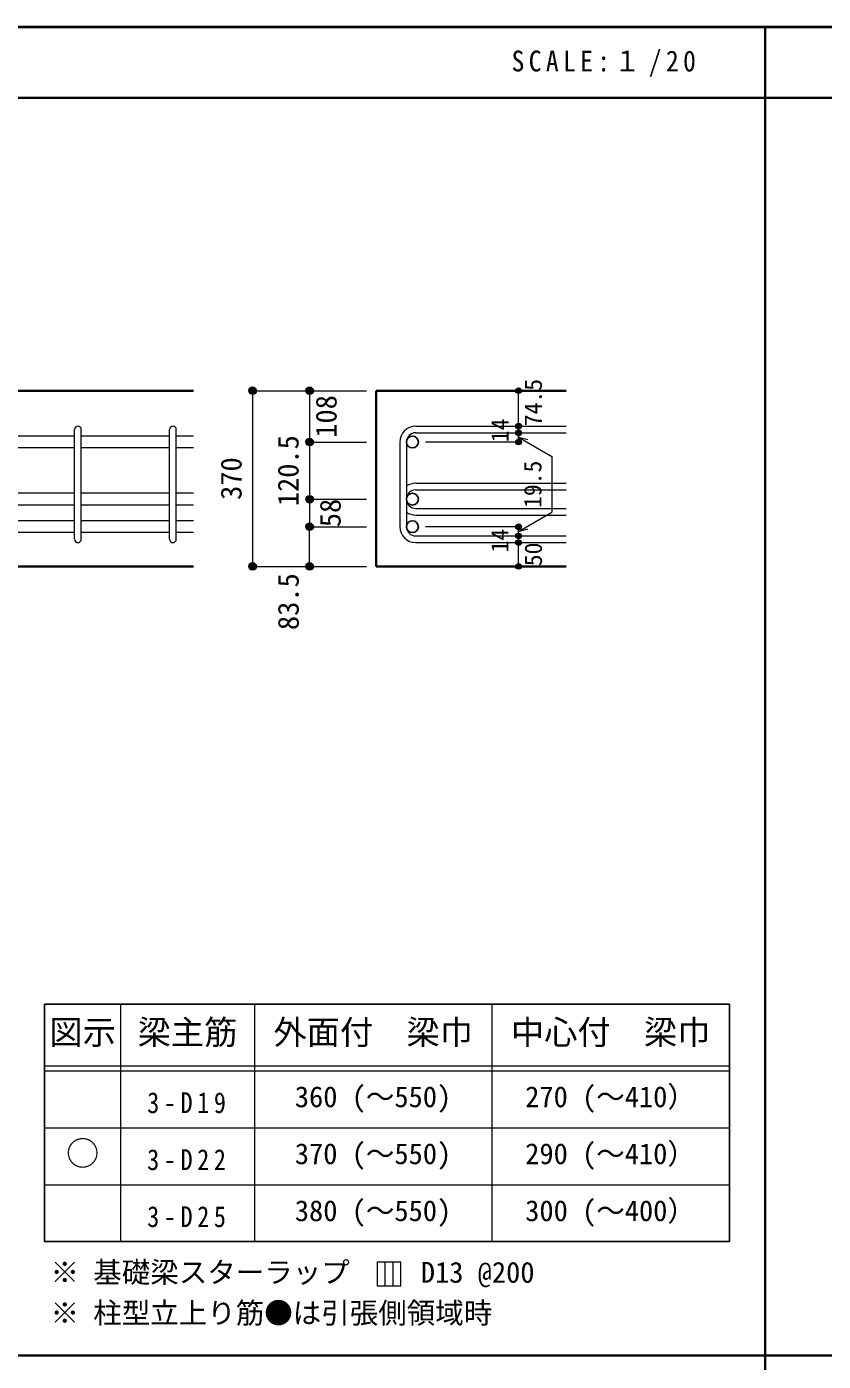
# Model space of a CAD drawing. Units: millimetres at full size, sheet at 1:20. Extents: x -3982 to 3969, y -2797 to 2801.
# Drawn here: x -2305 to -628, y -10 to 2801 of the extents above; entities that cross this region are included whole.
import ezdxf
from ezdxf.enums import TextEntityAlignment as Align

# ---------------------------------------------------------------- set-up
doc = ezdxf.new("R2010")
doc.units = ezdxf.units.MM
doc.header["$LTSCALE"] = 20
doc.header["$PDMODE"] = 32
doc.header["$PDSIZE"] = 12
for name, color, linetype, lineweight in [('6-1_躯体線', 2, 'Continuous', 35), ('6-5_梁主筋', 7, 'Continuous', 18), ('6-6_S.T.P.', 7, 'Continuous', 18), ('6-7_文字', 7, 'Continuous', 18), ('6-D_寸法', 4, 'Continuous', 9), ('6-E_枠', 7, 'Continuous', 18), ('F-0_枠', 6, 'Continuous', 40)]:
    doc.layers.add(name, color=color, linetype=linetype, lineweight=lineweight)
doc.styles.add('ＭＳ ゴシック', font='')
doc.styles.get('ＭＳ ゴシック').set_extended_font_data('MS Gothic')

msp = doc.modelspace()

# ---------------------------------------------------------------- linework, layer by layer
at = {"layer": '6-1_躯体線'}
for p, q in [((-1953.87, 2034.12), (-3103.87, 2034.12)), ((-1569.2, 2034.12), (-1169.2, 2034.12)), ((-1569.2, 2034.12), (-1569.2, 1664.12)), ((-1953.87, 1664.12), (-2403.87, 1664.12)), ((-1569.2, 1664.12), (-1169.2, 1664.12))]:
    msp.add_line(p, q, dxfattribs=at)
at = {"layer": '6-5_梁主筋'}
for p, q in [((-2203.87, 1938.49), (-2389.87, 1938.49)), ((-2203.87, 1913.49), (-2389.87, 1913.49)), ((-2003.87, 1938.49), (-2189.87, 1938.49)), ((-2003.87, 1913.49), (-2189.87, 1913.49)), ((-1953.87, 1938.49), (-1989.87, 1938.49)), ((-1953.87, 1913.49), (-1989.87, 1913.49)), ((-2203.87, 1818.12), (-2389.87, 1818.12)), ((-2003.87, 1818.12), (-2189.87, 1818.12)), ((-1953.87, 1818.12), (-1989.87, 1818.12)), ((-2203.87, 1793.12), (-2389.87, 1793.12)), ((-2003.87, 1793.12), (-2189.87, 1793.12)), ((-1953.87, 1793.12), (-1989.87, 1793.12)), ((-2203.87, 1760.12), (-2389.87, 1760.12)), ((-2003.87, 1760.12), (-2189.87, 1760.12)), ((-1953.87, 1760.12), (-1989.87, 1760.12)), ((-2203.87, 1735.12), (-2389.87, 1735.12)), ((-2003.87, 1735.12), (-2189.87, 1735.12)), ((-1953.87, 1735.12), (-1989.87, 1735.12))]:
    msp.add_line(p, q, dxfattribs=at)
at = {"layer": '6-5_梁主筋', "color": 3, "lineweight": 25}
for centre in [(-1492.7, 1925.99), (-1492.7, 1805.62), (-1492.7, 1747.62)]:
    msp.add_circle(centre, 12.5, dxfattribs=at)
at = {"layer": '6-6_S.T.P.'}
for p, q in [((-2203.87, 1721.12), (-2203.87, 1952.1)), ((-2189.87, 1721.12), (-2189.87, 1952.1)), ((-2003.87, 1721.12), (-2003.87, 1952.1)), ((-1989.87, 1721.12), (-1989.87, 1952.1)), ((-1485.7, 1959.49), (-1169.2, 1959.49)), ((-1485.7, 1945.49), (-1169.2, 1945.49)), ((-1519.2, 1925.99), (-1519.2, 1747.62)), ((-1505.2, 1925.99), (-1505.2, 1747.62)), ((-1485.7, 1839.12), (-1169.2, 1839.12)), ((-1485.7, 1825.12), (-1169.2, 1825.12)), ((-1485.7, 1786.12), (-1169.2, 1786.12)), ((-1485.7, 1772.12), (-1169.2, 1772.12)), ((-1485.7, 1728.12), (-1169.2, 1728.12)), ((-1485.7, 1714.12), (-1169.2, 1714.12))]:
    msp.add_line(p, q, dxfattribs=at)
for centre, radius, start, end in [((-2196.87, 1952.49), 7, 0, 180), ((-1996.87, 1952.49), 7, 0, 180), ((-1485.7, 1925.99), 33.5, 90, 180), ((-1485.7, 1925.99), 19.5, 90, 180), ((-1485.7, 1805.62), 33.5, 90, 125.59765), ((-1485.7, 1805.62), 19.5, 90, 180), ((-1485.7, 1805.62), 19.5, 180, 270), ((-1485.7, 1805.62), 33.5, 234.40235, 270), ((-1485.7, 1747.62), 33.5, 180, 270), ((-1485.7, 1747.62), 19.5, 180, 270), ((-2196.87, 1721.12), 7, 180, 0), ((-1996.87, 1721.12), 7, 180, 0)]:
    msp.add_arc(centre, radius, start, end, dxfattribs=at)
at = {"layer": '6-7_文字'}
for p, q in [((-1550.51, 198.8), (-1550.51, 148.8)), ((-1533.84, 198.8), (-1533.84, 148.8))]:
    msp.add_line(p, q, dxfattribs=at)
msp.add_lwpolyline([(-1567.17, 148.8), (-1517.17, 148.8), (-1517.17, 198.8), (-1567.17, 198.8)], close=True, dxfattribs=at)
at = {"layer": '6-D_寸法'}
for p, q in [((-1829.2, 2034.12), (-1829.2, 1664.12)), ((-1709.2, 2034.12), (-1709.2, 1925.99)), ((-1269.2, 1960.06), (-1269.2, 2034.12)), ((-1269.2, 1945.49), (-1269.2, 1959.49)), ((-1709.2, 1925.99), (-1589.2, 1925.99)), ((-1709.2, 1925.99), (-1709.2, 1805.62)), ((-1269.2, 1925.99), (-1465.29, 1925.99)), ((-1269.2, 1936.31), (-1199.14, 1895.86)), ((-1269.2, 1936.31), (-1249.88, 1931.13)), ((-1199.14, 1895.86), (-1199.14, 1778.32)), ((-1709.2, 1805.62), (-1589.2, 1805.62)), ((-1709.2, 1805.62), (-1709.2, 1747.62)), ((-1269.2, 1737.87), (-1199.14, 1778.32)), ((-1709.2, 1747.62), (-1589.2, 1747.62)), ((-1709.2, 1664.12), (-1709.2, 1747.62)), ((-1269.2, 1747.62), (-1465.29, 1747.62)), ((-1269.2, 1728.12), (-1269.2, 1747.62)), ((-1269.2, 1737.87), (-1249.88, 1743.05)), ((-1269.2, 1714.12), (-1269.2, 1728.12)), ((-1269.2, 1664.12), (-1269.2, 1714.12)), ((-1829.2, 1664.12), (-1719.33, 1664.12)), ((-1829.2, 1664.12), (-1709.2, 1664.12)), ((-1709.2, 1664.12), (-1589.2, 1664.12))]:
    msp.add_line(p, q, dxfattribs=at)
for points in [[(-1829.2, 2034.12), (-1709.2, 2034.12), (-1589.2, 2034.12)], [(-1269.2, 1946.06), (-1269.2, 1925.99), (-1269.2, 1946.06)]]:
    msp.add_lwpolyline(points, dxfattribs=at)
for centre, radius in [((-1829.2, 2034.12), 8), ((-1829.2, 2034.12), 7.2), ((-1829.2, 2034.12), 6.4), ((-1829.2, 2034.12), 5.6), ((-1829.2, 2034.12), 4.8), ((-1829.2, 2034.12), 4), ((-1829.2, 2034.12), 3.2), ((-1829.2, 2034.12), 2.4), ((-1829.2, 2034.12), 1.6), ((-1829.2, 2034.12), 0.8), ((-1709.2, 2034.12), 8), ((-1709.2, 2034.12), 7.2), ((-1709.2, 2034.12), 6.4), ((-1709.2, 2034.12), 5.6), ((-1709.2, 2034.12), 4.8), ((-1709.2, 2034.12), 4), ((-1709.2, 2034.12), 3.2), ((-1709.2, 2034.12), 2.4), ((-1709.2, 2034.12), 1.6), ((-1709.2, 2034.12), 0.8), ((-1269.2, 2034.12), 4), ((-1269.2, 2034.12), 3.6), ((-1269.2, 2034.12), 3.2), ((-1269.2, 2034.12), 2.8), ((-1269.2, 2034.12), 2.4), ((-1269.2, 2034.12), 2), ((-1269.2, 2034.12), 1.6), ((-1269.2, 2034.12), 1.2), ((-1269.2, 2034.12), 0.8), ((-1269.2, 2034.12), 0.4), ((-1269.2, 1959.49), 4), ((-1269.2, 1945.49), 4), ((-1269.2, 1959.49), 3.6), ((-1269.2, 1945.49), 3.6), ((-1269.2, 1959.49), 3.2), ((-1269.2, 1945.49), 3.2), ((-1269.2, 1959.49), 2.8), ((-1269.2, 1945.49), 2.8), ((-1269.2, 1959.49), 2.4), ((-1269.2, 1945.49), 2.4), ((-1269.2, 1959.49), 2), ((-1269.2, 1945.49), 2), ((-1269.2, 1959.49), 1.6), ((-1269.2, 1945.49), 1.6), ((-1269.2, 1959.49), 1.2), ((-1269.2, 1945.49), 1.2), ((-1269.2, 1959.49), 0.8), ((-1269.2, 1945.49), 0.8), ((-1269.2, 1959.49), 0.4), ((-1269.2, 1945.49), 0.4), ((-1709.2, 1925.99), 8), ((-1709.2, 1925.99), 7.2), ((-1709.2, 1925.99), 6.4), ((-1709.2, 1925.99), 5.6), ((-1709.2, 1925.99), 4.8), ((-1709.2, 1925.99), 4), ((-1709.2, 1925.99), 3.2), ((-1709.2, 1925.99), 2.4), ((-1709.2, 1925.99), 1.6), ((-1709.2, 1925.99), 0.8), ((-1269.2, 1925.99), 4), ((-1269.2, 1925.99), 3.6), ((-1269.2, 1925.99), 3.2), ((-1269.2, 1925.99), 2.8), ((-1269.2, 1925.99), 2.4), ((-1269.2, 1925.99), 2), ((-1269.2, 1925.99), 1.6), ((-1269.2, 1925.99), 1.2), ((-1269.2, 1925.99), 0.8), ((-1269.2, 1925.99), 0.4), ((-1709.2, 1805.62), 8), ((-1709.2, 1805.62), 7.2), ((-1709.2, 1805.62), 6.4), ((-1709.2, 1805.62), 5.6), ((-1709.2, 1805.62), 4.8), ((-1709.2, 1805.62), 4), ((-1709.2, 1805.62), 3.2), ((-1709.2, 1805.62), 2.4), ((-1709.2, 1805.62), 1.6), ((-1709.2, 1805.62), 0.8), ((-1709.2, 1747.62), 8), ((-1709.2, 1747.62), 7.2), ((-1709.2, 1747.62), 6.4), ((-1709.2, 1747.62), 5.6), ((-1709.2, 1747.62), 4.8), ((-1709.2, 1747.62), 4), ((-1709.2, 1747.62), 3.2), ((-1709.2, 1747.62), 2.4), ((-1709.2, 1747.62), 1.6), ((-1709.2, 1747.62), 0.8), ((-1269.2, 1747.62), 4), ((-1269.2, 1747.62), 3.6), ((-1269.2, 1747.62), 3.2), ((-1269.2, 1747.62), 2.8), ((-1269.2, 1747.62), 2.4), ((-1269.2, 1747.62), 2), ((-1269.2, 1747.62), 1.6), ((-1269.2, 1747.62), 1.2), ((-1269.2, 1747.62), 0.8), ((-1269.2, 1747.62), 0.4), ((-1269.2, 1728.12), 4), ((-1269.2, 1714.12), 4), ((-1269.2, 1728.12), 3.6), ((-1269.2, 1714.12), 3.6), ((-1269.2, 1728.12), 3.2), ((-1269.2, 1714.12), 3.2), ((-1269.2, 1728.12), 2.8), ((-1269.2, 1714.12), 2.8), ((-1269.2, 1728.12), 2.4), ((-1269.2, 1714.12), 2.4), ((-1269.2, 1728.12), 2), ((-1269.2, 1714.12), 2), ((-1269.2, 1728.12), 1.6), ((-1269.2, 1714.12), 1.6), ((-1269.2, 1728.12), 1.2), ((-1269.2, 1714.12), 1.2), ((-1269.2, 1728.12), 0.8), ((-1269.2, 1714.12), 0.8), ((-1269.2, 1728.12), 0.4), ((-1269.2, 1714.12), 0.4), ((-1829.2, 1664.12), 8), ((-1829.2, 1664.12), 7.2), ((-1829.2, 1664.12), 6.4), ((-1829.2, 1664.12), 5.6), ((-1829.2, 1664.12), 4.8), ((-1829.2, 1664.12), 4), ((-1829.2, 1664.12), 3.2), ((-1829.2, 1664.12), 2.4), ((-1829.2, 1664.12), 1.6), ((-1829.2, 1664.12), 0.8), ((-1709.2, 1664.12), 8), ((-1709.2, 1664.12), 7.2), ((-1709.2, 1664.12), 6.4), ((-1709.2, 1664.12), 5.6), ((-1709.2, 1664.12), 4.8), ((-1709.2, 1664.12), 4), ((-1709.2, 1664.12), 3.2), ((-1709.2, 1664.12), 2.4), ((-1709.2, 1664.12), 1.6), ((-1709.2, 1664.12), 0.8), ((-1269.2, 1664.12), 4), ((-1269.2, 1664.12), 3.6), ((-1269.2, 1664.12), 3.2), ((-1269.2, 1664.12), 2.8), ((-1269.2, 1664.12), 2.4), ((-1269.2, 1664.12), 2), ((-1269.2, 1664.12), 1.6), ((-1269.2, 1664.12), 1.2), ((-1269.2, 1664.12), 0.8), ((-1269.2, 1664.12), 0.4)]:
    msp.add_circle(centre, radius, dxfattribs=at)
at = {"layer": '6-D_寸法', "color": 7}
for p in [(-1829.2, 2034.12), (-1709.2, 2034.12), (-1269.2, 2034.12), (-1269.2, 1959.49), (-1269.2, 1945.49), (-1709.2, 1925.99), (-1269.2, 1925.99), (-1709.2, 1805.62), (-1709.2, 1747.62), (-1269.2, 1747.62), (-1269.2, 1728.12), (-1269.2, 1714.12), (-1829.2, 1664.12), (-1709.2, 1664.12), (-1269.2, 1664.12)]:
    msp.add_point(p, dxfattribs=at)
at = {"layer": '6-E_枠', "color": 3, "lineweight": 25}
for p, q in [((-2267.02, 741.85), (-2267.02, 241.85)), ((-2267.02, 741.85), (-825.33, 741.85)), ((-825.33, 741.85), (-825.33, 241.85)), ((-2267.02, 241.85), (-825.33, 241.85))]:
    msp.add_line(p, q, dxfattribs=at)
at = {"layer": '6-E_枠'}
for p, q in [((-2107.02, 741.85), (-2107.02, 241.85)), ((-1825.33, 741.85), (-1825.33, 241.85)), ((-1325.33, 741.85), (-1325.33, 241.85)), ((-2267.02, 611.85), (-825.33, 611.85)), ((-2267.02, 601.85), (-825.33, 601.85)), ((-2267.02, 481.85), (-825.33, 481.85)), ((-2267.02, 361.85), (-825.33, 361.85))]:
    msp.add_line(p, q, dxfattribs=at)
at = {"layer": 'F-0_枠'}
msp.add_line((-3981.92, 2800.77), (3969.4, 2800.77), dxfattribs=at)
at = {"layer": 'F-0_枠', "color": 2, "lineweight": 35}
for p, q in [((-749.76, 2800.77), (-749.76, -2796.83)), ((-3981.92, 2650.77), (2482.4, 2650.77)), ((2482.4, 1.97), (-3981.92, 1.97))]:
    msp.add_line(p, q, dxfattribs=at)

# ---------------------------------------------------------------- texts
at = {"layer": '6-7_文字', "color": 2, "style": 'ＭＳ ゴシック'}
for s, p in [('図示', (-2257.02, 641.85)), ('梁主筋', (-2071.17, 641.85)), ('外面付\u3000梁巾', (-1785.33, 641.85)), ('中心付\u3000梁巾', (-1285.33, 641.85)), ('○', (-2222.02, 386.85))]:
    msp.add_text(s, height=51.32, dxfattribs=at).set_placement(p, align=Align.BOTTOM_LEFT)
at = {"layer": '6-7_文字', "style": 'ＭＳ ゴシック'}
for s, p in [('360 (～550)', (-1740.33, 511.85)), ('270 (～410）', (-1255.33, 511.85)), ('370 (～550)', (-1740.33, 391.85)), ('290 (～410）', (-1255.33, 391.85)), ('380 (～550)', (-1740.33, 271.85)), ('300 (～400）', (-1255.33, 271.85)), ('※ 基礎梁スターラップ     D13 @200', (-2254.64, 142.13)), ('※ 柱型立上り筋●は引張側領域時', (-2254.64, 56.45))]:
    msp.add_text(s, height=43.99, dxfattribs=at).set_placement(p, align=Align.BOTTOM_LEFT)
at = {"layer": '6-7_文字', "color": 2, "insert": (-1283.99, 2695.77), "char_height": 43.99, "attachment_point": 7, "style": 'ＭＳ ゴシック'}
msp.add_mtext('\\T1.34;\\W0.9;SCALE:１/20', dxfattribs=at)
at = {"layer": '6-7_文字', "char_height": 43.99, "attachment_point": 7, "style": 'ＭＳ ゴシック'}
for s, insert in [('\\T1.38;\\W0.85;3-D19', (-2051.17, 511.85)), ('\\T1.38;\\W0.85;3-D22', (-2051.17, 391.85)), ('\\T1.38;\\W0.85;3-D25', (-2051.17, 271.85))]:
    msp.add_mtext(s, dxfattribs=dict(at, insert=insert))
at = {"layer": '6-D_寸法', "style": 'ＭＳ ゴシック'}
for s, height, p in [('74.5', 36.66, (-1209.12, 1959.16)), ('108', 43.99, (-1639.2, 1935.06)), ('14', 36.66, (-1279.2, 1925.6)), ('120.5', 43.99, (-1719.2, 1790.81)), ('370', 43.99, (-1839.2, 1804.12)), ('19.5', 36.66, (-1210.22, 1787.09)), ('58', 43.99, (-1630.53, 1746.62)), ('14', 36.66, (-1279.59, 1693.44)), ('50', 36.66, (-1209.05, 1664.37)), ('83.5', 43.99, (-1718.89, 1529.96))]:
    msp.add_text(s, height=height, rotation=90, dxfattribs=at).set_placement(p, align=Align.BOTTOM_LEFT)

doc.saveas('drawing.dxf')
